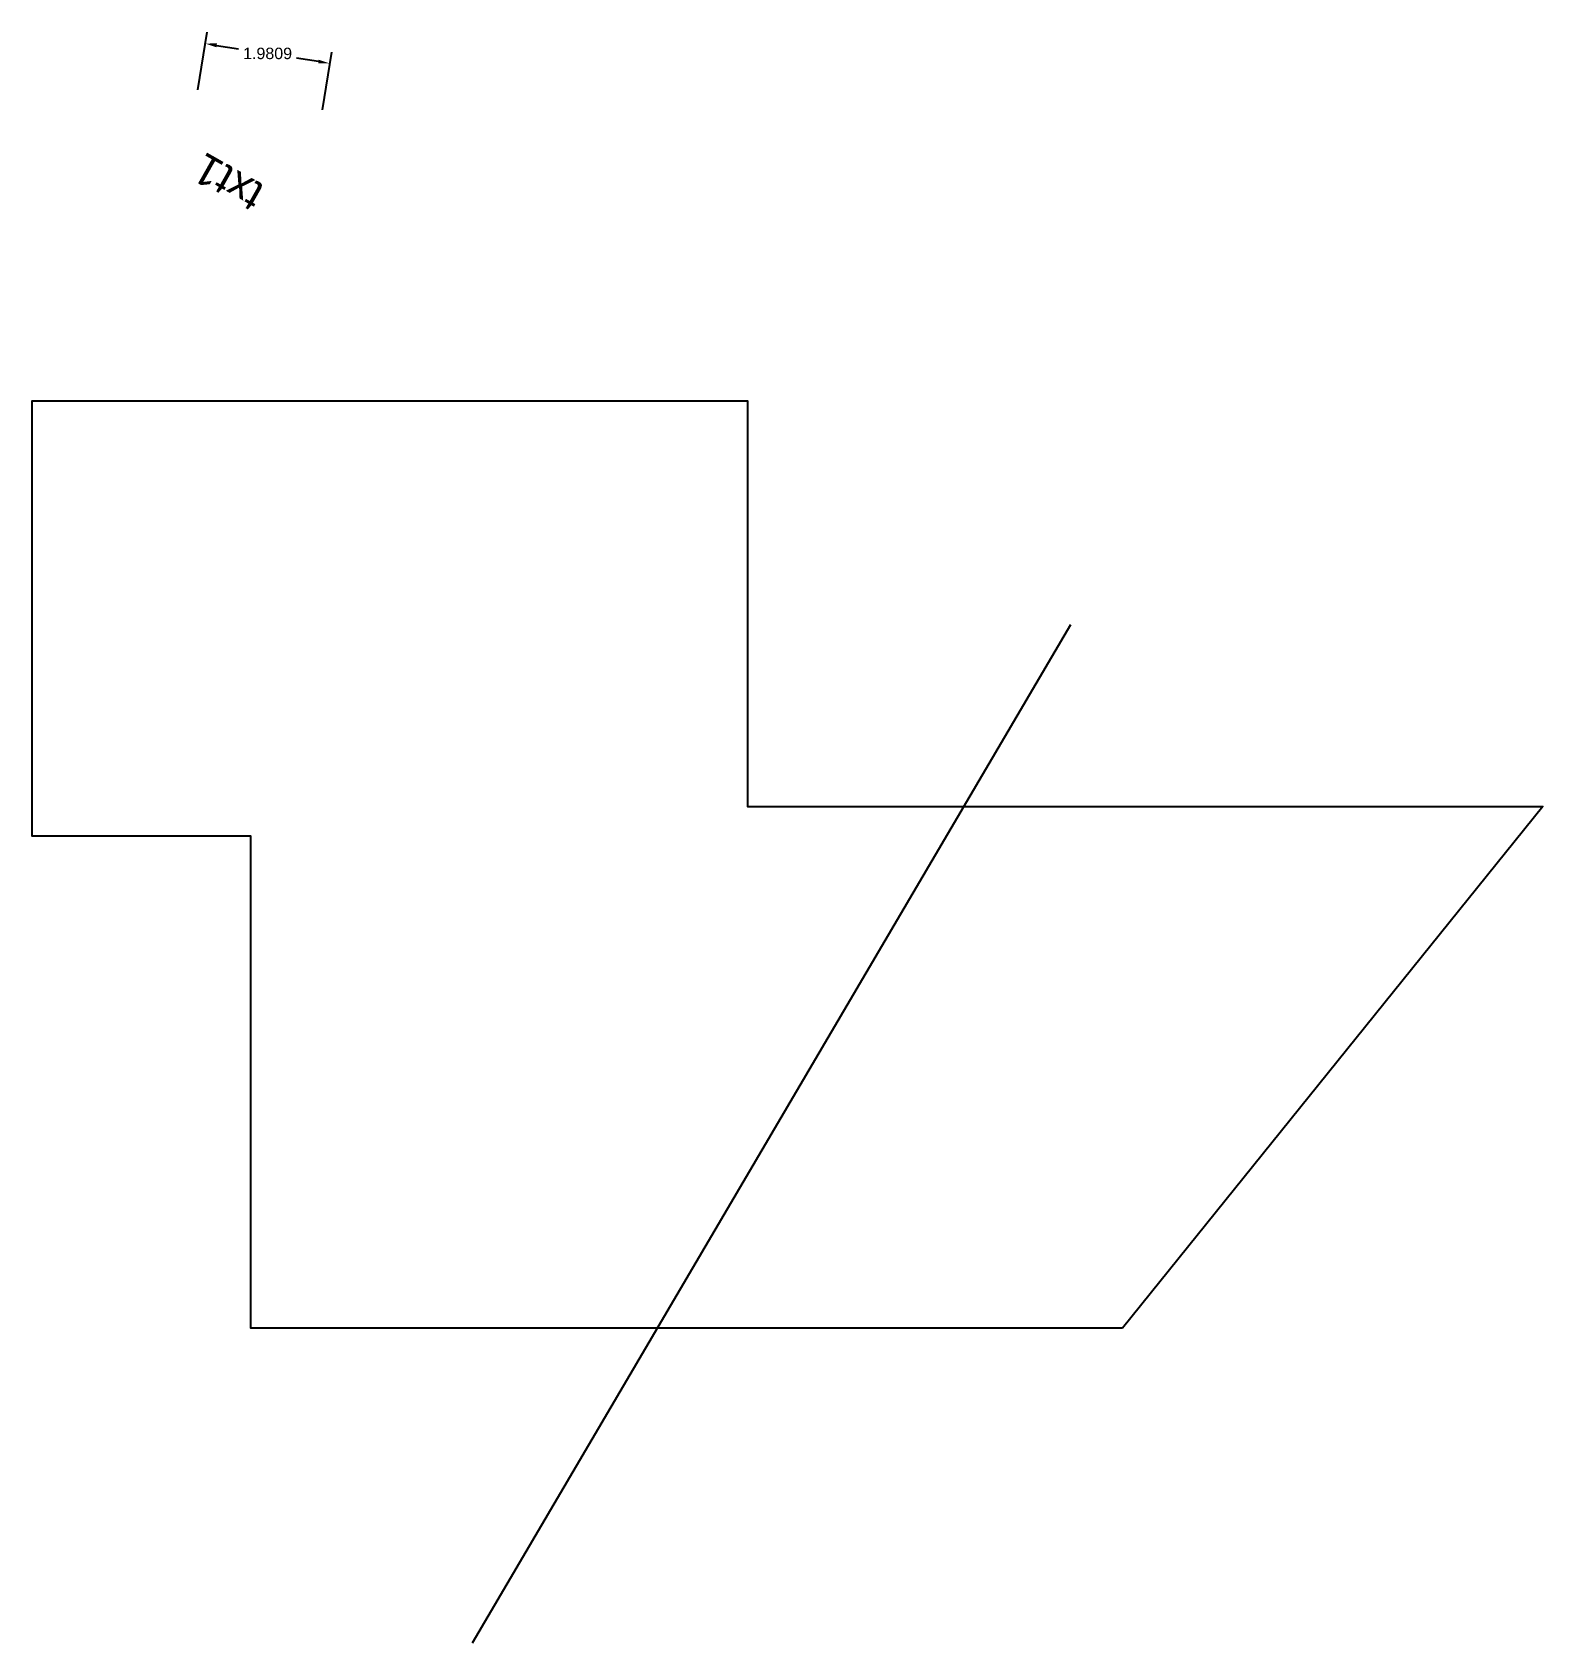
# Model space of a CAD drawing. Header units: inches. Extents: x 7.1 to 30.8, y 7 to 32.2.
import ezdxf

# ---------------------------------------------------------------- set-up
doc = ezdxf.new("R2010")
doc.units = ezdxf.units.IN
doc.header["$MEASUREMENT"] = 0
doc.styles.get("Standard").update_dxf_attribs({"font": 'Arial.ttf'})
doc.dimstyles.get("Standard").update_dxf_attribs({"dimtxt": 0.18, "dimasz": 0.18, "dimexe": 0.18, "dimexo": 0.0625, "dimgap": 0.09, "dimtad": 0, "dimtih": 1, "dimtoh": 1, "dimdec": 4, "dimzin": 0, "dimdsep": 46, "dimtxsty": 'Standard', "dimcen": 0.09, "dimadec": 0, "dimazin": 0, "dimtfac": 1, "dimtdec": 4, "dimtofl": 0, "dimtmove": 0, "dimatfit": 3, "dimfxl": 1, "dimtolj": 1, "dimtzin": 0, "dimarcsym": 0})

# ---------------------------------------------------------------- blocks, each defined once
blk = doc.blocks.new('*D1')
at = {"color": 0, "lineweight": -2, "transparency": 16777216}
for p, q in [((9.72, 31.34), (9.865, 32.247)), ((10.014, 32.041), (10.358, 31.986)), ((11.676, 31.028), (11.821, 31.935)), ((11.615, 31.786), (11.27, 31.841))]:
    blk.add_line(p, q, dxfattribs=at)
at = {"color": 0, "transparency": 16777216}
for points in [[(10.019, 32.071), (10.009, 32.011), (9.836, 32.069)], [(11.619, 31.815), (11.61, 31.756), (11.792, 31.757)]]:
    blk.add_solid(points, dxfattribs=at)
at = {"layer": 'Defpoints', "color": 0, "transparency": 16777216}
for p in [(9.836, 32.069), (9.71, 31.278), (11.666, 30.966)]:
    blk.add_point(p, dxfattribs=at)
at = {"color": 0, "transparency": 16777216, "insert": (10.814, 31.913), "char_height": 0.18, "attachment_point": 5}
blk.add_mtext('\\A1;1.9809', dxfattribs=at)

msp = doc.modelspace()

# ---------------------------------------------------------------- linework, layer by layer
msp.add_line((14.02992, 6.95425), (23.42941, 22.94757))
msp.add_lwpolyline([(24.23884, 11.89646), (10.55039, 11.89646), (10.55039, 19.6227), (7.11753, 19.6227), (7.11753, 26.45888), (18.3535, 26.45888), (18.3535, 20.08906), (30.84096, 20.08906)], close=True)

# ---------------------------------------------------------------- texts
msp.add_text('txt1', height=0.489103, rotation=150.485384).set_placement((10.7933, 29.8292))

# ---------------------------------------------------------------- dimensions: what is measured, and where the dimension line sits
dim = msp.add_aligned_dim(p1=(11.66617, 30.96583), p2=(9.70996, 31.2779), distance=-0.80145, dimstyle='Standard')
dim.commit()
dim.dimension.update_dxf_attribs({"geometry": '*D1', "text_midpoint": (10.81432, 31.9133)})

doc.saveas('drawing.dxf')
